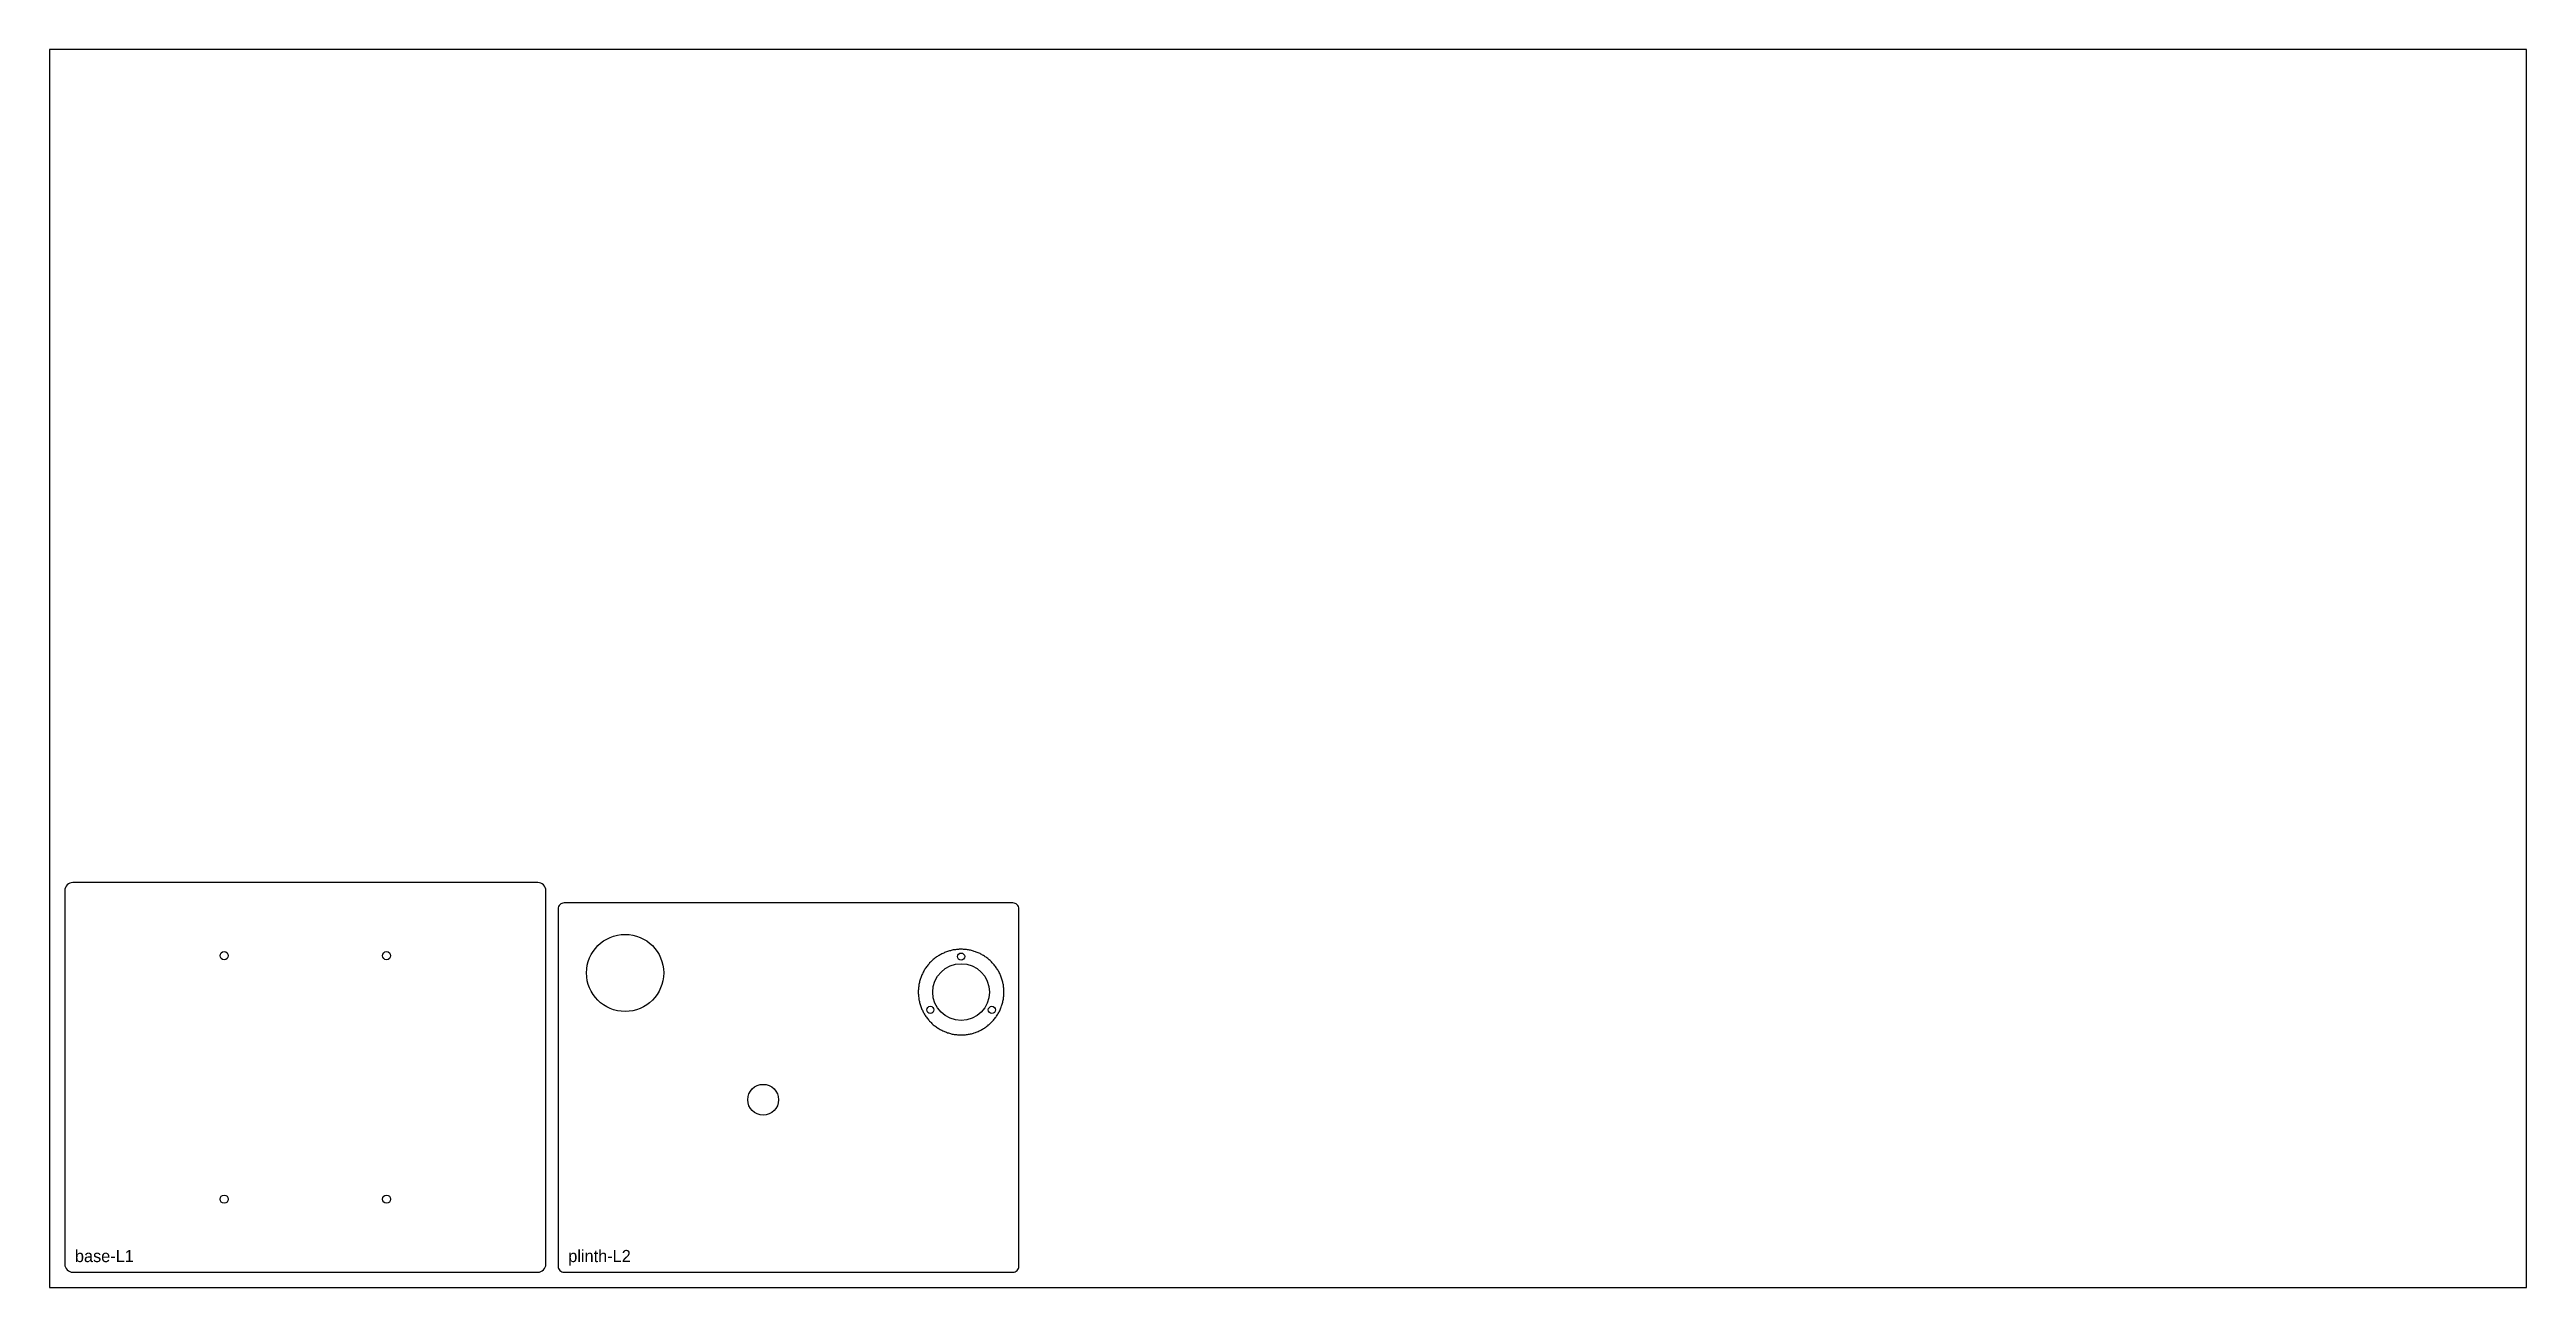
# Model space of a CAD drawing. Header units: millimetres. Extents: x 0 to 2440, y 0 to 1220.
import ezdxf

# ---------------------------------------------------------------- set-up
doc = ezdxf.new("R2010")
doc.units = ezdxf.units.MM
for name, color, linetype in [('CUT_INSIDE', 5, 'Continuous'), ('CUT_OUTSIDE', 1, 'Continuous'), ('POCKET_3.4MM', 3, 'Continuous')]:
    doc.layers.add(name, color=color, linetype=linetype)

msp = doc.modelspace()

# ---------------------------------------------------------------- linework, layer by layer
at = {"layer": 'CUT_INSIDE'}
for centre, radius in [((567, 310), 38), ((172, 327), 4), ((332, 327), 4), ((898, 291.1), 28), ((898, 326.1), 3.5), ((867.7, 273.6), 3.5), ((928.3, 273.6), 3.5), ((703, 185), 15.2), ((172, 87), 4), ((332, 87), 4)]:
    msp.add_circle(centre, radius, dxfattribs=at)
at = {"layer": 'CUT_OUTSIDE'}
for points in [[(489, 391), (488.8, 392.6), (488.4, 394.1), (487.7, 395.4), (486.7, 396.7), (485.4, 397.7), (484.1, 398.4), (482.6, 398.8), (481, 399), (23, 399), (21.4, 398.8), (19.9, 398.4), (18.6, 397.7), (17.3, 396.7), (16.3, 395.4), (15.6, 394.1), (15.2, 392.6), (15, 391), (15, 23), (15.2, 21.4), (15.6, 19.9), (16.3, 18.6), (17.3, 17.3), (18.6, 16.3), (19.9, 15.6), (21.4, 15.2), (23, 15), (481, 15), (482.6, 15.2), (484.1, 15.6), (485.4, 16.3), (486.7, 17.3), (487.7, 18.6), (488.4, 19.9), (488.8, 21.4), (489, 23), (489, 391)], [(955, 373), (954.9, 374.2), (954.5, 375.3), (954, 376.3), (953.2, 377.2), (952.3, 378), (951.3, 378.5), (950.2, 378.9), (949, 379), (507, 379), (505.8, 378.9), (504.7, 378.5), (503.7, 378), (502.8, 377.2), (502, 376.3), (501.5, 375.3), (501.1, 374.2), (501, 373), (501, 21), (501.1, 19.8), (501.5, 18.7), (502, 17.7), (502.8, 16.8), (503.7, 16), (504.7, 15.5), (505.8, 15.1), (507, 15), (949, 15), (950.2, 15.1), (951.3, 15.5), (952.3, 16), (953.2, 16.8), (954, 17.7), (954.5, 18.7), (954.9, 19.8), (955, 21), (955, 373)]]:
    msp.add_lwpolyline(points, close=True, dxfattribs=at)
at = {"layer": 'POCKET_3.4MM'}
msp.add_lwpolyline([(940.2, 291.1), (940.2, 292.1), (940.2, 293.1), (940.1, 294.1), (940, 295.1), (939.9, 296.1), (939.8, 297.1), (939.6, 298.1), (939.4, 299.1), (939.2, 300), (939, 301), (938.8, 302), (938.5, 303), (938.2, 303.9), (937.9, 304.9), (937.6, 305.8), (937.2, 306.7), (936.8, 307.7), (936.4, 308.6), (936, 309.5), (935.5, 310.4), (935.1, 311.3), (934.6, 312.1), (934.1, 313), (933.5, 313.8), (933, 314.7), (932.4, 315.5), (931.8, 316.3), (931.2, 317.1), (930.6, 317.9), (930, 318.7), (929.3, 319.4), (928.6, 320.1), (927.9, 320.9), (927.2, 321.6), (926.5, 322.2), (925.7, 322.9), (925, 323.6), (924.2, 324.2), (923.4, 324.8), (922.6, 325.4), (921.8, 326), (920.9, 326.5), (920.1, 327.1), (919.2, 327.6), (918.4, 328.1), (917.5, 328.5), (916.6, 329), (915.7, 329.4), (914.8, 329.8), (913.9, 330.2), (912.9, 330.6), (912, 330.9), (911, 331.2), (910.1, 331.5), (909.1, 331.8), (908.2, 332.1), (907.2, 332.3), (906.2, 332.5), (905.2, 332.7), (904.2, 332.8), (903.2, 333), (902.2, 333.1), (901.2, 333.2), (900.3, 333.2), (899.3, 333.3), (898.3, 333.3), (897.2, 333.3), (896.2, 333.3), (895.3, 333.2), (894.3, 333.1), (893.3, 333), (892.3, 332.9), (891.3, 332.8), (890.3, 332.6), (889.3, 332.4), (888.3, 332.2), (887.4, 331.9), (886.4, 331.7), (885.4, 331.4), (884.5, 331.1), (883.5, 330.8), (882.6, 330.4), (881.7, 330), (880.8, 329.6), (879.9, 329.2), (879, 328.8), (878.1, 328.3), (877.2, 327.8), (876.3, 327.3), (875.5, 326.8), (874.6, 326.2), (873.8, 325.7), (873, 325.1), (872.2, 324.5), (871.4, 323.9), (870.6, 323.2), (869.9, 322.6), (869.1, 321.9), (868.4, 321.2), (867.7, 320.5), (867, 319.8), (866.4, 319), (865.7, 318.3), (865.1, 317.5), (864.5, 316.7), (863.9, 315.9), (863.3, 315.1), (862.7, 314.3), (862.2, 313.4), (861.7, 312.6), (861.2, 311.7), (860.7, 310.8), (860.2, 309.9), (859.8, 309), (859.4, 308.1), (859, 307.2), (858.6, 306.3), (858.3, 305.3), (857.9, 304.4), (857.6, 303.4), (857.4, 302.5), (857.1, 301.5), (856.9, 300.5), (856.7, 299.6), (856.5, 298.6), (856.3, 297.6), (856.2, 296.6), (856, 295.6), (855.9, 294.6), (855.9, 293.6), (855.8, 292.6), (855.8, 291.6), (855.8, 290.6), (855.8, 289.6), (855.9, 288.6), (855.9, 287.6), (856, 286.6), (856.2, 285.6), (856.3, 284.6), (856.5, 283.6), (856.7, 282.7), (856.9, 281.7), (857.1, 280.7), (857.4, 279.7), (857.6, 278.8), (857.9, 277.8), (858.3, 276.9), (858.6, 275.9), (859, 275), (859.4, 274.1), (859.8, 273.2), (860.2, 272.3), (860.7, 271.4), (861.2, 270.5), (861.7, 269.6), (862.2, 268.8), (862.7, 268), (863.3, 267.1), (863.9, 266.3), (864.5, 265.5), (865.1, 264.7), (865.7, 263.9), (866.4, 263.2), (867, 262.4), (867.7, 261.7), (868.4, 261), (869.1, 260.3), (869.9, 259.6), (870.6, 259), (871.4, 258.3), (872.2, 257.7), (873, 257.1), (873.8, 256.5), (874.6, 256), (875.5, 255.4), (876.3, 254.9), (877.2, 254.4), (878.1, 253.9), (879, 253.5), (879.9, 253), (880.8, 252.6), (881.7, 252.2), (882.6, 251.8), (883.5, 251.5), (884.5, 251.1), (885.4, 250.8), (886.4, 250.5), (887.4, 250.3), (888.3, 250), (889.3, 249.8), (890.3, 249.6), (891.3, 249.4), (892.3, 249.3), (893.3, 249.2), (894.3, 249.1), (895.3, 249), (896.2, 248.9), (897.2, 248.9), (898.3, 248.9), (899.3, 248.9), (900.3, 249), (901.2, 249), (902.2, 249.1), (903.2, 249.2), (904.2, 249.4), (905.2, 249.5), (906.2, 249.7), (907.2, 249.9), (908.2, 250.1), (909.1, 250.4), (910.1, 250.7), (911, 251), (912, 251.3), (912.9, 251.6), (913.9, 252), (914.8, 252.4), (915.7, 252.8), (916.6, 253.2), (917.5, 253.7), (918.4, 254.2), (919.2, 254.6), (920.1, 255.2), (920.9, 255.7), (921.8, 256.2), (922.6, 256.8), (923.4, 257.4), (924.2, 258), (925, 258.7), (925.7, 259.3), (926.5, 260), (927.2, 260.7), (927.9, 261.4), (928.6, 262.1), (929.3, 262.8), (930, 263.6), (930.6, 264.3), (931.2, 265.1), (931.8, 265.9), (932.4, 266.7), (933, 267.5), (933.5, 268.4), (934.1, 269.2), (934.6, 270.1), (935.1, 271), (935.5, 271.8), (936, 272.7), (936.4, 273.6), (936.8, 274.6), (937.2, 275.5), (937.6, 276.4), (937.9, 277.4), (938.2, 278.3), (938.5, 279.3), (938.8, 280.2), (939, 281.2), (939.2, 282.2), (939.4, 283.2), (939.6, 284.1), (939.8, 285.1), (939.9, 286.1), (940, 287.1), (940.1, 288.1), (940.2, 289.1), (940.2, 290.1), (940.2, 291.1)], close=True, dxfattribs=at)
at = {"layer": 'SHEET_EDGE'}
msp.add_lwpolyline([(0, 0), (2440, 0), (2440, 1220), (0, 1220)], close=True, dxfattribs=at)

# ---------------------------------------------------------------- texts
at = {"layer": 'NOTES'}
for s, p in [('base-L1', (25, 25)), ('plinth-L2', (511, 25))]:
    msp.add_text(s, height=12, dxfattribs=at).set_placement(p)

doc.saveas('drawing.dxf')
